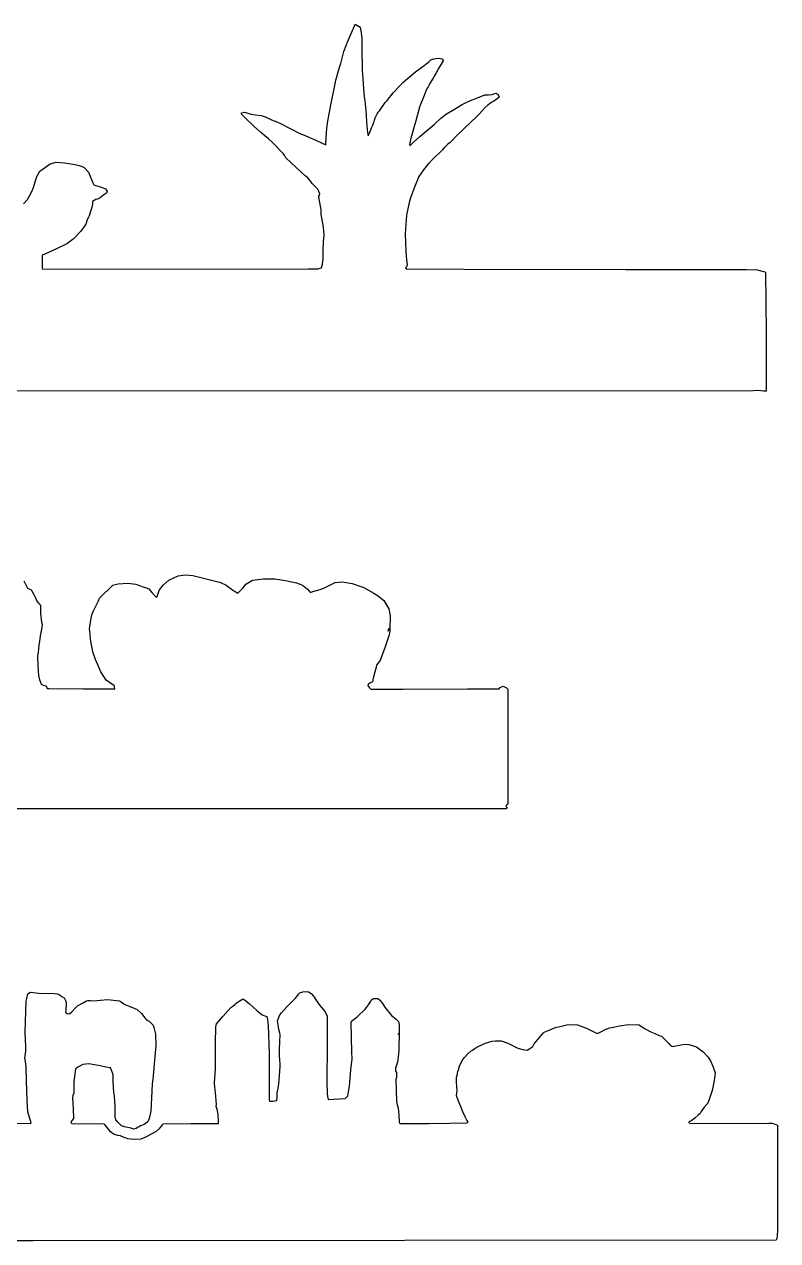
# Model space of a CAD drawing. Extents: x 3 to 207, y 107 to 273.
# Drawn here: x 104.4 to 206.8, y 107.2 to 272.6 of the extents above; entities that cross this region are included whole.
import ezdxf

# ---------------------------------------------------------------- set-up
doc = ezdxf.new("R2010")
doc.units = 0

msp = doc.modelspace()

# ---------------------------------------------------------------- linework, layer by layer
at = {"layer": 'Calque 1', "color": 4}
for p, q in [((148.268453, 270.027729), (148.83964, 271.312408)), ((148.83964, 271.312408), (149.210477, 272.113589)), ((149.210477, 272.113589), (149.267997, 272.380432)), ((149.267997, 272.380432), (149.370263, 272.564901)), ((149.370263, 272.564901), (150.056212, 272.197341)), ((150.056212, 272.197341), (150.137955, 271.697139)), ((150.137955, 271.697139), (150.256883, 270.732241)), ((147.846517, 268.873116), (148.128637, 269.669259)), ((148.128637, 269.669259), (148.268453, 270.027729)), ((150.256883, 270.732241), (150.296874, 269.35089)), ((147.402276, 267.251241), (147.793795, 268.673279)), ((147.793795, 268.673279), (147.846517, 268.873116)), ((150.296874, 269.35089), (150.339919, 266.33955)), ((159.643236, 267.737817), (160.05764, 267.866547)), ((160.05764, 267.866547), (160.703178, 267.977164)), ((160.703178, 267.977164), (161.214277, 267.890355)), ((161.214277, 267.890355), (161.328481, 267.617709)), ((146.764779, 264.972474), (147.261117, 266.753954)), ((147.261117, 266.753954), (147.402276, 267.251241)), ((150.339919, 266.33955), (150.421831, 265.179216)), ((157.571214, 266.089287), (158.739408, 266.986367)), ((158.739408, 266.986367), (159.402455, 267.522575)), ((159.402455, 267.522575), (159.643236, 267.737817)), ((160.69588, 266.541545), (160.367534, 265.972768)), ((161.328481, 267.617709), (160.69588, 266.541545)), ((146.63407, 264.466774), (146.764779, 264.972474)), ((150.421831, 265.179216), (150.523036, 263.797868)), ((155.419956, 264.212272), (155.828983, 264.656966)), ((155.828983, 264.656966), (156.438507, 265.136781)), ((156.438507, 265.136781), (157.571214, 266.089287)), ((159.527652, 264.516169), (159.284932, 264.074138)), ((159.872144, 265.101551), (159.527652, 264.516169)), ((160.002387, 265.357242), (159.872144, 265.101551)), ((160.091981, 265.516313), (160.002387, 265.357242)), ((160.367534, 265.972768), (160.091981, 265.516313)), ((146.288218, 262.720417), (146.585545, 264.262521)), ((146.585545, 264.262521), (146.63407, 264.466774)), ((150.523036, 263.797868), (150.605944, 262.75202)), ((153.703438, 262.222614), (154.535457, 263.272954)), ((154.535457, 263.272954), (155.419956, 264.212272)), ((158.747243, 262.89973), (158.482439, 262.219678)), ((159.003419, 263.596649), (158.747243, 262.89973)), ((159.182198, 263.91462), (159.003419, 263.596649)), ((159.284932, 264.074138), (159.182198, 263.91462)), ((165.776399, 262.499073), (166.981386, 262.967443)), ((166.981386, 262.967443), (167.46903, 262.967277)), ((167.46903, 262.967277), (168.004541, 263.038388)), ((168.004541, 263.038388), (168.472134, 263.21948)), ((168.472134, 263.21948), (168.7652, 263.050326)), ((168.7652, 263.050326), (168.933734, 262.664808)), ((145.663412, 259.405178), (146.053113, 261.642963)), ((146.053113, 261.642963), (146.184538, 262.250757)), ((146.184538, 262.250757), (146.288218, 262.720417)), ((150.605944, 262.75202), (150.640649, 262.465615)), ((150.640649, 262.465615), (150.720724, 261.743338)), ((150.720724, 261.743338), (150.855195, 260.316868)), ((152.653611, 260.811178), (153.435118, 261.931346)), ((153.435118, 261.931346), (153.703438, 262.222614)), ((158.122942, 261.283813), (157.622714, 259.468079)), ((158.294575, 261.805272), (158.122942, 261.283813)), ((158.482439, 262.219678), (158.294575, 261.805272)), ((163.083652, 261.185687), (163.912463, 261.665295)), ((163.912463, 261.665295), (164.560812, 261.985462)), ((164.560812, 261.985462), (165.251486, 262.297998)), ((165.251486, 262.297998), (165.776399, 262.499073)), ((166.988411, 261.222661), (166.190803, 260.290297)), ((167.399084, 261.588898), (166.988411, 261.222661)), ((167.623157, 261.753461), (167.399084, 261.588898)), ((167.682661, 261.80344), (167.623157, 261.753461)), ((168.428588, 262.279738), (167.682661, 261.80344)), ((168.933734, 262.664808), (168.428588, 262.279738)), ((133.916361, 260.372398), (133.945241, 260.532466)), ((134.337273, 259.951185), (133.916361, 260.372398)), ((133.945241, 260.532466), (134.334473, 260.648392)), ((134.334473, 260.648392), (135.23098, 260.361237)), ((135.65402, 258.699577), (134.337273, 259.951185)), ((135.23098, 260.361237), (135.816173, 260.273293)), ((135.816173, 260.273293), (136.575871, 260.181845)), ((136.575871, 260.181845), (137.269017, 259.92445)), ((137.269017, 259.92445), (137.532742, 259.819584)), ((137.532742, 259.819584), (137.99877, 259.576495)), ((137.99877, 259.576495), (138.716261, 259.302773)), ((150.855195, 260.316868), (150.916454, 259.213682)), ((152.015986, 259.543314), (152.094099, 259.856457)), ((152.094099, 259.856457), (152.271247, 260.237985)), ((152.271247, 260.237985), (152.37734, 260.395064)), ((152.37734, 260.395064), (152.515477, 260.605105)), ((152.515477, 260.605105), (152.653611, 260.811178)), ((160.085334, 258.935523), (160.969161, 259.747158)), ((160.969161, 259.747158), (161.632209, 260.288065)), ((161.632209, 260.288065), (163.083652, 261.185687)), ((165.727597, 259.874827), (165.172754, 259.362277)), ((166.190803, 260.290297), (165.727597, 259.874827)), ((136.547945, 257.844255), (135.65402, 258.699577)), ((138.716261, 259.302773), (139.130665, 259.132639)), ((139.130665, 259.132639), (141.934345, 257.692583)), ((145.438097, 257.139766), (145.527017, 258.438234)), ((145.527017, 258.438234), (145.663412, 259.405178)), ((150.916454, 259.213682), (150.979158, 258.310263)), ((150.979158, 258.310263), (151.032416, 257.871464)), ((151.322842, 257.787302), (151.489235, 258.244847)), ((151.489235, 258.244847), (151.586819, 258.493487)), ((151.586819, 258.493487), (151.760126, 258.880267)), ((151.760126, 258.880267), (151.880212, 259.166754)), ((151.880212, 259.166754), (151.944493, 259.360141)), ((151.944493, 259.360141), (152.015986, 259.543314)), ((157.393821, 258.666899), (157.080071, 257.549914)), ((157.622714, 259.468079), (157.393821, 258.666899)), ((158.482902, 257.586222), (160.085334, 258.935523)), ((165.172754, 259.362277), (163.067286, 257.326772)), ((136.676666, 257.775186), (136.547945, 257.844255)), ((136.749683, 257.730124), (136.676666, 257.775186)), ((137.099624, 257.41898), (136.749683, 257.730124)), ((137.603258, 256.98057), (137.099624, 257.41898)), ((138.128169, 256.506614), (137.603258, 256.98057)), ((139.592222, 254.996192), (138.128169, 256.506614)), ((141.934345, 257.692583), (142.348749, 257.525564)), ((142.348749, 257.525564), (144.016789, 256.836899)), ((144.016789, 256.836899), (144.89283, 256.424897)), ((144.89283, 256.424897), (145.387938, 256.183219)), ((145.387938, 256.183219), (145.438097, 257.139766)), ((151.032416, 257.871464), (151.119774, 257.398727)), ((151.119774, 257.398727), (151.322842, 257.787302)), ((156.994555, 257.283575), (156.743056, 256.214263)), ((156.789778, 256.062315), (157.315278, 256.558289)), ((157.080071, 257.549914), (156.994555, 257.283575)), ((157.315278, 256.558289), (158.110524, 257.287272)), ((158.110524, 257.287272), (158.482902, 257.586222)), ((161.982048, 256.265763), (161.659652, 255.975678)), ((162.268188, 256.504334), (161.982048, 256.265763)), ((162.626923, 256.865339), (162.268188, 256.504334)), ((163.067286, 257.326772), (162.626923, 256.865339)), ((139.807165, 254.680967), (139.592222, 254.996192)), ((139.966381, 254.432323), (139.807165, 254.680967)), ((156.743056, 256.214263), (156.789778, 256.062315)), ((161.21599, 255.509763), (159.836598, 254.169476)), ((161.422012, 255.716968), (161.21599, 255.509763)), ((161.659652, 255.975678), (161.422012, 255.716968)), ((106.526703, 252.590691), (107.937509, 253.587742)), ((107.937509, 253.587742), (108.765089, 253.836204)), ((108.765089, 253.836204), (109.8871, 253.740848)), ((109.8871, 253.740848), (111.051097, 253.551866)), ((111.051097, 253.551866), (111.520755, 253.452764)), ((111.520755, 253.452764), (111.860378, 253.390147)), ((111.860378, 253.390147), (112.526935, 253.150341)), ((112.526935, 253.150341), (113.136838, 252.480923)), ((141.294172, 253.133856), (139.966381, 254.432323)), ((142.55614, 251.994127), (141.294172, 253.133856)), ((159.339314, 253.636268), (158.646334, 252.805363)), ((159.444913, 253.712454), (159.339314, 253.636268)), ((159.836598, 254.169476), (159.444913, 253.712454)), ((105.904098, 251.161004), (106.1369, 251.895405)), ((106.1369, 251.895405), (106.526703, 252.590691)), ((113.136838, 252.480923), (113.723784, 251.021067)), ((142.873849, 251.72474), (142.55614, 251.994127)), ((143.149932, 251.443903), (142.873849, 251.72474)), ((143.204444, 251.365728), (143.149932, 251.443903)), ((143.335036, 251.183632), (143.204444, 251.365728)), ((158.00145, 251.896626), (157.421487, 250.454029)), ((158.646334, 252.805363), (158.00145, 251.896626)), ((105.107881, 249.23519), (105.419071, 249.854433)), ((105.419071, 249.854433), (105.661477, 250.396975)), ((105.661477, 250.396975), (105.904098, 251.161004)), ((113.723784, 251.021067), (113.868601, 250.756218)), ((113.868601, 250.756218), (114.982718, 250.408153)), ((114.982718, 250.408153), (115.438563, 250.206472)), ((115.596895, 249.638572), (115.184219, 249.332235)), ((115.438563, 250.206472), (115.687007, 249.885035)), ((115.687007, 249.885035), (115.596895, 249.638572)), ((143.542986, 250.913427), (143.335036, 251.183632)), ((144.199757, 250.268343), (143.542986, 250.913427)), ((144.279019, 250.153143), (144.199757, 250.268343)), ((144.586534, 249.518931), (144.279019, 250.153143)), ((157.142527, 249.708098), (156.890429, 248.989798)), ((157.421487, 250.454029), (157.142527, 249.708098)), ((104.322309, 248.160809), (104.832407, 248.752195)), ((104.832407, 248.752195), (105.107881, 249.23519)), ((113.668723, 248.123336), (113.586057, 247.657985)), ((113.692373, 248.503749), (113.668723, 248.123336)), ((114.151176, 248.734274), (113.692373, 248.503749)), ((114.345226, 248.812895), (114.151176, 248.734274)), ((114.543865, 248.879305), (114.345226, 248.812895)), ((114.719814, 248.987594), (114.543865, 248.879305)), ((115.184219, 249.332235), (114.719814, 248.987594)), ((144.424635, 249.187794), (144.503654, 249.356605)), ((144.498404, 248.788951), (144.424635, 249.187794)), ((144.734864, 247.415071), (144.498404, 248.788951)), ((144.503654, 249.356605), (144.586534, 249.518931)), ((156.685316, 248.32675), (156.354029, 246.641506)), ((156.890429, 248.989798), (156.685316, 248.32675)), ((113.20723, 246.533144), (113.091838, 246.249826)), ((113.421216, 247.143113), (113.20723, 246.533144)), ((113.586057, 247.657985), (113.421216, 247.143113)), ((144.755156, 246.696768), (144.734864, 247.415071)), ((145.002549, 245.287793), (144.755156, 246.696768)), ((156.354029, 246.641506), (156.169509, 244.100532)), ((112.46049, 244.966074), (112.071088, 244.388099)), ((112.771175, 245.412944), (112.46049, 244.966074)), ((112.895648, 245.848599), (112.771175, 245.412944)), ((113.010422, 246.117823), (112.895648, 245.848599)), ((113.091838, 246.249826), (113.010422, 246.117823)), ((145.111758, 244.541865), (145.002549, 245.287793)), ((111.047358, 243.382971), (110.18026, 242.75249)), ((111.344718, 243.644599), (111.047358, 243.382971)), ((112.071088, 244.388099), (111.344718, 243.644599)), ((145.022756, 241.838033), (145.084326, 243.107327)), ((145.084326, 243.107327), (145.171135, 243.866067)), ((145.171135, 243.866067), (145.111758, 244.541865)), ((156.169509, 244.100532), (156.271852, 241.696275)), ((107.313439, 241.389788), (106.835174, 241.177757)), ((108.197675, 241.781639), (107.313439, 241.389788)), ((108.865086, 242.103194), (108.197675, 241.781639)), ((110.18026, 242.75249), (108.865086, 242.103194)), ((145.023885, 240.718141), (145.022756, 241.838033)), ((156.271852, 241.696275), (156.359897, 240.563571)), ((106.835174, 241.177757), (106.861957, 239.33296)), ((144.794563, 239.449402), (144.922251, 239.964159)), ((144.922251, 239.964159), (145.023885, 240.718141)), ((156.421706, 239.873402), (156.331663, 239.622681)), ((156.359897, 240.563571), (156.421706, 239.873402)), ((106.861957, 239.33296), (108.754404, 239.299215)), ((108.754404, 239.299215), (143.011855, 239.320833)), ((143.011855, 239.320833), (144.305601, 239.326425)), ((144.305601, 239.326425), (144.794563, 239.449402)), ((156.331663, 239.622681), (156.19598, 239.454262)), ((156.19598, 239.454262), (156.286533, 239.355242)), ((156.286533, 239.355242), (164.146408, 239.306417)), ((164.146408, 239.306417), (186.192733, 239.26269)), ((186.192733, 239.26269), (189.369835, 239.245672)), ((189.369835, 239.245672), (192.961342, 239.244261)), ((192.961342, 239.244261), (199.785207, 239.253066)), ((199.785207, 239.253066), (202.544378, 239.233085)), ((202.544378, 239.233085), (204.032324, 239.187582)), ((204.032324, 239.187582), (204.486214, 239.069393)), ((204.486214, 239.069393), (204.873394, 238.962053)), ((204.873394, 238.962053), (205.100278, 238.896193)), ((205.100278, 238.896193), (205.200095, 230.747348)), ((205.200095, 230.747348), (205.200095, 222.688846)), ((203.459594, 222.761492), (102.773079, 222.714296)), ((204.233151, 222.800309), (203.459594, 222.761492)), ((204.495606, 222.753714), (204.233151, 222.800309)), ((204.840942, 222.688846), (204.495606, 222.753714)), ((205.200095, 222.688846), (204.840942, 222.688846)), ((104.356202, 196.916648), (104.844698, 195.929934)), ((123.264362, 196.338666), (124.063201, 197.02321)), ((124.063201, 197.02321), (125.313522, 197.599363)), ((125.313522, 197.599363), (126.252613, 197.73185)), ((126.252613, 197.73185), (127.299189, 197.648055)), ((127.299189, 197.648055), (130.746528, 196.793706)), ((130.746528, 196.793706), (131.077476, 196.680078)), ((134.513001, 196.49222), (135.426569, 197.041351)), ((135.426569, 197.041351), (136.876686, 197.218973)), ((136.876686, 197.218973), (138.432758, 197.191814)), ((138.432758, 197.191814), (139.902669, 196.981872)), ((139.902669, 196.981872), (141.417559, 196.64929)), ((146.670624, 196.692265), (147.585803, 196.776688)), ((147.585803, 196.776688), (148.954958, 196.574765)), ((104.844698, 195.929934), (105.068136, 195.839722)), ((105.068136, 195.839722), (105.339137, 195.699358)), ((105.339137, 195.699358), (105.547239, 195.367316)), ((105.547239, 195.367316), (105.705402, 195.084179)), ((105.705402, 195.084179), (105.953247, 194.595331)), ((114.648443, 194.555289), (116.460753, 196.335375)), ((116.460753, 196.335375), (117.16624, 196.521325)), ((117.16624, 196.521325), (118.503579, 196.611151)), ((118.503579, 196.611151), (119.563126, 196.471265)), ((119.563126, 196.471265), (120.073564, 196.297664)), ((120.073564, 196.297664), (120.569982, 196.131692)), ((120.569982, 196.131692), (120.994859, 195.996482)), ((120.994859, 195.996482), (121.336841, 195.820595)), ((121.336841, 195.820595), (121.750963, 195.340711)), ((121.750963, 195.340711), (122.315283, 194.717465)), ((122.555556, 195.068536), (122.706062, 195.482217)), ((122.706062, 195.482217), (122.80447, 195.690932)), ((122.80447, 195.690932), (123.264362, 196.338666)), ((131.077476, 196.680078), (131.852412, 196.32302)), ((131.852412, 196.32302), (132.566726, 195.792842)), ((132.566726, 195.792842), (133.409792, 195.249703)), ((133.409792, 195.249703), (134.138712, 195.99629)), ((134.138712, 195.99629), (134.513001, 196.49222)), ((141.417559, 196.64929), (142.219279, 196.345354)), ((142.219279, 196.345354), (142.910292, 195.801247)), ((142.910292, 195.801247), (143.16259, 195.48137)), ((143.16259, 195.48137), (143.285247, 195.354545)), ((143.285247, 195.354545), (143.607209, 195.489927)), ((143.607209, 195.489927), (144.608451, 195.734848)), ((144.608451, 195.734848), (145.218542, 195.961862)), ((145.218542, 195.961862), (146.670624, 196.692265)), ((148.954958, 196.574765), (150.254942, 196.111352)), ((150.254942, 196.111352), (150.641044, 195.966682)), ((150.641044, 195.966682), (151.829005, 195.287385)), ((151.829005, 195.287385), (152.486447, 194.891148)), ((105.953247, 194.595331), (106.026678, 194.411895)), ((106.026678, 194.411895), (106.139084, 194.183182)), ((106.139084, 194.183182), (106.396863, 193.825206)), ((106.396863, 193.825206), (106.615667, 193.622511)), ((106.615667, 193.622511), (106.627295, 192.503364)), ((114.035719, 193.319164), (114.477676, 194.224344)), ((114.477676, 194.224344), (114.648443, 194.555289)), ((122.315283, 194.717465), (122.450002, 194.77998)), ((122.450002, 194.77998), (122.555556, 195.068536)), ((152.486447, 194.891148), (153.277164, 194.239307)), ((153.277164, 194.239307), (153.929961, 193.126113)), ((106.627295, 192.503364), (106.736264, 191.296116)), ((113.307687, 190.764339), (113.480695, 191.802333)), ((113.480695, 191.802333), (113.590936, 192.298753)), ((113.590936, 192.298753), (113.819003, 192.850325)), ((113.819003, 192.850325), (114.035719, 193.319164)), ((153.929961, 193.126113), (154.137603, 192.169092)), ((154.137603, 192.169092), (154.102576, 191.465537)), ((106.698889, 190.120012), (106.57194, 189.458122)), ((106.81685, 190.615526), (106.698889, 190.120012)), ((106.736264, 191.296116), (106.864712, 191.013694)), ((106.864712, 191.013694), (106.81685, 190.615526)), ((113.283162, 190.394255), (113.307687, 190.764339)), ((113.346769, 189.727531), (113.283162, 190.394255)), ((153.946053, 190.451106), (153.829837, 190.160265)), ((153.829837, 190.160265), (153.840489, 190.073431)), ((153.840489, 190.073431), (153.91082, 190.15098)), ((153.91082, 190.15098), (153.993556, 190.354575)), ((153.993556, 190.354581), (153.946053, 190.451106)), ((154.081889, 190.120031), (153.991242, 189.568456)), ((153.993556, 190.354575), (153.993556, 190.354581)), ((154.089904, 190.988463), (154.081889, 190.120031)), ((154.102576, 191.465537), (154.089904, 190.988463)), ((106.47393, 188.702819), (106.375321, 188.222132)), ((106.57194, 189.458122), (106.47393, 188.702819)), ((113.406151, 189.016884), (113.346769, 189.727531)), ((113.540839, 188.2171), (113.406151, 189.016884)), ((153.991242, 189.568456), (153.455014, 187.968891)), ((106.303422, 187.288445), (106.212372, 186.674451)), ((106.344791, 187.627772), (106.303422, 187.288445)), ((106.375321, 188.222132), (106.344791, 187.627772)), ((113.674502, 187.538827), (113.540839, 188.2171)), ((113.730464, 187.300025), (113.674502, 187.538827)), ((114.09921, 186.231433), (113.730464, 187.300025)), ((153.455014, 187.968891), (152.863364, 186.354758)), ((106.212372, 186.674451), (106.242454, 185.321314)), ((106.242454, 185.321314), (106.35935, 184.039627)), ((114.398896, 185.532512), (114.09921, 186.231433)), ((114.612984, 184.980694), (114.398896, 185.532512)), ((152.267635, 185.46494), (152.177053, 185.003258)), ((152.754443, 186.106552), (152.267635, 185.46494)), ((152.863364, 186.354758), (152.754443, 186.106552)), ((106.35935, 184.039627), (106.426505, 183.673729)), ((106.426505, 183.673729), (106.696843, 182.895532)), ((114.831413, 184.548883), (114.612984, 184.980694)), ((115.203726, 183.92016), (114.831413, 184.548883)), ((115.548675, 183.431574), (115.203726, 183.92016)), ((151.827086, 183.683031), (151.722917, 183.21464)), ((151.984306, 184.363234), (151.827086, 183.683031)), ((152.177053, 185.003258), (151.984306, 184.363234)), ((106.696843, 182.895532), (106.965598, 182.756171)), ((106.965598, 182.756171), (107.331464, 182.639416)), ((107.331464, 182.639416), (107.462647, 182.448944)), ((107.462647, 182.448944), (107.532225, 182.310227)), ((107.532225, 182.310227), (107.785862, 182.282842)), ((107.785862, 182.282842), (112.393284, 182.269069)), ((112.393284, 182.269069), (116.709757, 182.260095)), ((116.455591, 182.802054), (115.548675, 183.431574)), ((116.612895, 182.760908), (116.455591, 182.802054)), ((116.689127, 182.500511), (116.612895, 182.760908)), ((116.709757, 182.260095), (116.689127, 182.500511)), ((151.139678, 182.904121), (151.096983, 182.682118)), ((151.096983, 182.682118), (151.318832, 182.399374)), ((151.374348, 183.035737), (151.139678, 182.904121)), ((151.318832, 182.399374), (151.50964, 182.214439)), ((151.722917, 183.21464), (151.374348, 183.035737)), ((151.50964, 182.214439), (155.910283, 182.220733)), ((155.910283, 182.220733), (164.617744, 182.243565)), ((164.617744, 182.243565), (168.92456, 182.260103)), ((168.92456, 182.260103), (169.066932, 182.425576)), ((169.066932, 182.425576), (169.488127, 182.591048)), ((169.488127, 182.591048), (169.931918, 182.397997)), ((169.931918, 182.397997), (170.096888, 182.204946)), ((170.096888, 182.204946), (170.099146, 174.390382)), ((170.099146, 174.390382), (170.101404, 166.575818)), ((169.835782, 165.952016), (91.267619, 165.925007)), ((169.96351, 166.467348), (169.835699, 166.33539)), ((169.835699, 166.33539), (169.934783, 166.183029)), ((170.009266, 166.014978), (169.835782, 165.952016)), ((169.934783, 166.183029), (170.009266, 166.014978)), ((170.101404, 166.575818), (169.96351, 166.467348)), ((104.739003, 140.166179), (104.897291, 140.808267)), ((104.897291, 140.808267), (105.269312, 141.009191)), ((105.269312, 141.009191), (106.377732, 140.879803)), ((106.377732, 140.879803), (108.513601, 140.851124)), ((108.513601, 140.851124), (108.933394, 140.805307)), ((108.933394, 140.805307), (109.28722, 140.612623)), ((109.28722, 140.612623), (109.536188, 140.454926)), ((141.473168, 140.488028), (141.666809, 140.730488)), ((141.666809, 140.730488), (141.866106, 140.920807)), ((141.866106, 140.920807), (142.26722, 141.061726)), ((142.26722, 141.061726), (142.635498, 141.097919)), ((142.635498, 141.097919), (143.019347, 141.066788)), ((143.019347, 141.066788), (143.370706, 140.821129)), ((143.370706, 140.821129), (143.693425, 140.473646)), ((104.641396, 138.372834), (104.674828, 139.778897)), ((104.674828, 139.778897), (104.739003, 140.166179)), ((109.536188, 140.454926), (109.81979, 140.248365)), ((109.81979, 140.248365), (109.999142, 139.892835)), ((109.999142, 139.892835), (110.094212, 139.618676)), ((110.094212, 139.618676), (110.063875, 138.465384)), ((110.820584, 138.313486), (111.415562, 138.950679)), ((111.415562, 138.950679), (111.660457, 139.142999)), ((111.660457, 139.142999), (112.329553, 139.545146)), ((112.329553, 139.545146), (112.855149, 139.825319)), ((112.855149, 139.825319), (113.057991, 139.88416)), ((113.057991, 139.88416), (113.398379, 139.888704)), ((113.398379, 139.888704), (113.791503, 139.856711)), ((113.791503, 139.856711), (114.751282, 139.922852)), ((114.751282, 139.922852), (115.699303, 140.006142)), ((115.699303, 140.006142), (117.370044, 139.82953)), ((117.370044, 139.82953), (117.440391, 139.778905)), ((117.440391, 139.778905), (118.070842, 139.355927)), ((118.070842, 139.355927), (119.115546, 138.949014)), ((119.115546, 138.949014), (119.736634, 138.645721)), ((131.405193, 137.704191), (132.494949, 138.949025)), ((132.494949, 138.949025), (132.749648, 139.142186)), ((132.749648, 139.142186), (132.997919, 139.335827)), ((132.997919, 139.335827), (133.219221, 139.505536)), ((133.219221, 139.505536), (133.617338, 139.788407)), ((133.617338, 139.788407), (133.962233, 140.015266)), ((133.962233, 140.015266), (134.098603, 140.100202)), ((134.098603, 140.100202), (134.305311, 140.029518)), ((134.305311, 140.029518), (135.011609, 139.436008)), ((135.011609, 139.436008), (136.024019, 138.53273)), ((139.72722, 138.627546), (140.083055, 139.022276)), ((140.083055, 139.022276), (140.595263, 139.539928)), ((140.595263, 139.539928), (141.28001, 140.228917)), ((141.28001, 140.228917), (141.473168, 140.488028)), ((143.693425, 140.473646), (144.042381, 139.972569)), ((144.042381, 139.972569), (144.588907, 139.231961)), ((144.588907, 139.231961), (145.069842, 138.64401)), ((150.742303, 138.699227), (150.914952, 138.921376)), ((150.914952, 138.921376), (151.188584, 139.323664)), ((151.188584, 139.323664), (151.370115, 139.590296)), ((151.370115, 139.590296), (151.484734, 139.810424)), ((151.484734, 139.810424), (151.588529, 140.000232)), ((151.588529, 140.000232), (151.75681, 140.117137)), ((151.75681, 140.117137), (151.918489, 140.172464)), ((151.918489, 140.172464), (152.319784, 140.169924)), ((152.319784, 140.169924), (152.447532, 140.153696)), ((152.447532, 140.153696), (152.692653, 140.001547)), ((152.692653, 140.001547), (153.011731, 139.599293)), ((153.011731, 139.599293), (153.507065, 138.832165)), ((104.584365, 137.022689), (104.641396, 138.372834)), ((110.063875, 138.465384), (110.027452, 138.282746)), ((110.027452, 138.282746), (110.149225, 138.141344)), ((110.149225, 138.141344), (110.49035, 138.062452)), ((110.49035, 138.062452), (110.820584, 138.313486)), ((119.736634, 138.645721), (120.337696, 138.121301)), ((120.337696, 138.121301), (120.539902, 137.897821)), ((120.539902, 137.897821), (120.762418, 137.587399)), ((120.762418, 137.587399), (121.060621, 137.215341)), ((121.060621, 137.215341), (121.367364, 137.068138)), ((130.864548, 137.098214), (131.405193, 137.704191)), ((136.024019, 138.53273), (136.743257, 137.954558)), ((136.743257, 137.954558), (137.082016, 137.811034)), ((137.082016, 137.811034), (137.354075, 137.70102)), ((137.354075, 137.70102), (137.47809, 137.261593)), ((137.47809, 137.261593), (137.568807, 136.542355)), ((138.835342, 137.142608), (139.135087, 137.935825)), ((139.135087, 137.935825), (139.367926, 138.202138)), ((139.367926, 138.202138), (139.72722, 138.627546)), ((145.069842, 138.64401), (145.342483, 138.259971)), ((145.342483, 138.259971), (145.548821, 137.741402)), ((145.548821, 137.741402), (145.566827, 133.914372)), ((149.050268, 137.200559), (149.249257, 137.34887)), ((149.249257, 137.34887), (149.707292, 137.719061)), ((149.707292, 137.719061), (150.742303, 138.699227)), ((153.507065, 138.832165), (153.75603, 138.508916)), ((153.75603, 138.508916), (154.293997, 137.848178)), ((154.293997, 137.848178), (154.890213, 137.37935)), ((154.890213, 137.37935), (155.267968, 137.037915)), ((104.515971, 135.496473), (104.584365, 137.022689)), ((121.367364, 137.068138), (121.915998, 136.53167)), ((121.915998, 136.53167), (122.009078, 136.234434)), ((122.009078, 136.234434), (122.224481, 135.30226)), ((130.40509, 134.107999), (130.428627, 136.295986)), ((130.428627, 136.295986), (130.528769, 136.709343)), ((130.528769, 136.709343), (130.864548, 137.098214)), ((137.568807, 136.542355), (137.700305, 132.621019)), ((138.896711, 136.597685), (138.835342, 137.142608)), ((139.015594, 135.943491), (138.896711, 136.597685)), ((139.151574, 135.441138), (139.015594, 135.943491)), ((148.833942, 136.840585), (148.861338, 137.062639)), ((148.870137, 134.892433), (148.833942, 136.840585)), ((148.861338, 137.062639), (149.050268, 137.200559)), ((155.267968, 137.037915), (155.334764, 136.612197)), ((155.338461, 135.740232), (155.313118, 133.139909)), ((155.334764, 136.612197), (155.338461, 135.740232)), ((174.973544, 135.510585), (175.055104, 135.574237)), ((175.055104, 135.574237), (175.511545, 135.763825)), ((175.511545, 135.763825), (176.576172, 136.230712)), ((176.576172, 136.230712), (177.601527, 136.460037)), ((177.601527, 136.460037), (178.142937, 136.578807)), ((178.142937, 136.578807), (178.819054, 136.632345)), ((178.819054, 136.632345), (179.583348, 136.561872)), ((179.583348, 136.561872), (180.320863, 136.314658)), ((180.320863, 136.314658), (180.528936, 136.238151)), ((180.528936, 136.238151), (180.797208, 136.132439)), ((180.797208, 136.132439), (181.967025, 135.526643)), ((182.282642, 135.426396), (182.829835, 135.696654)), ((182.829835, 135.696654), (183.355432, 135.93571)), ((183.355432, 135.93571), (183.908692, 136.1543)), ((183.908692, 136.1543), (184.461952, 136.258248)), ((184.461952, 136.258248), (185.264179, 136.426867)), ((185.264179, 136.426867), (186.509014, 136.606507)), ((186.509014, 136.606507), (187.966229, 136.589404)), ((187.966229, 136.589404), (188.664305, 136.072179)), ((188.664305, 136.072179), (189.634932, 135.604536)), ((189.634932, 135.604536), (190.077542, 135.404943)), ((104.61894, 133.650785), (104.515971, 135.496473)), ((122.224481, 135.30226), (122.270001, 133.776033)), ((130.389003, 130.622462), (130.40509, 134.107999)), ((139.099143, 133.298208), (139.199586, 135.282603)), ((139.199586, 135.282603), (139.151574, 135.441138)), ((145.566827, 133.914372), (145.52884, 128.851461)), ((148.921823, 132.852271), (148.870137, 134.892433)), ((155.255699, 135.393079), (155.226636, 135.320466)), ((155.226636, 135.320466), (155.260065, 135.287039)), ((155.260065, 135.287039), (155.255691, 135.393079)), ((155.255691, 135.393079), (155.255699, 135.393079)), ((166.074494, 133.620788), (166.75505, 133.969784)), ((166.75505, 133.969784), (167.07636, 134.076913)), ((167.07636, 134.076913), (167.977493, 134.348856)), ((167.977493, 134.348856), (168.444712, 134.411662)), ((168.444712, 134.411662), (169.22095, 134.394164)), ((169.22095, 134.394164), (170.116257, 134.083234)), ((170.116257, 134.083234), (170.663071, 133.835788)), ((173.64572, 133.889647), (173.687215, 133.979004)), ((173.687215, 133.979004), (173.921437, 134.274076)), ((173.921437, 134.274076), (174.654258, 135.137134)), ((174.654258, 135.137134), (174.973544, 135.510585)), ((181.967025, 135.526643), (182.282642, 135.426396)), ((190.077542, 135.404943), (190.654988, 135.152278)), ((190.654988, 135.152278), (190.998752, 135.020985)), ((190.998752, 135.020985), (191.979776, 134.058941)), ((191.979776, 134.058941), (192.206793, 133.75195)), ((192.472346, 133.635725), (193.867371, 133.920816)), ((193.867371, 133.920816), (194.282317, 133.951744)), ((194.282317, 133.951744), (194.71261, 133.894225)), ((104.486058, 132.083179), (104.559619, 132.649673)), ((104.559619, 132.649673), (104.64688, 133.15853)), ((104.64688, 133.15853), (104.61894, 133.650785)), ((122.166846, 132.25457), (121.861109, 129.211639)), ((122.270001, 133.776033), (122.166846, 132.25457)), ((137.700305, 132.621019), (137.664334, 127.662532)), ((139.105804, 132.344844), (139.099143, 133.298208)), ((139.130216, 131.882152), (139.105804, 132.344844)), ((148.966998, 131.980952), (148.921823, 132.852271)), ((155.253509, 132.586649), (155.106319, 131.520889)), ((155.313118, 133.139909), (155.253509, 132.586649)), ((164.183269, 132.077831), (164.692101, 132.652938)), ((164.692101, 132.652938), (165.137135, 133.028282)), ((165.137135, 133.028282), (165.315996, 133.152274)), ((165.315996, 133.152274), (165.653963, 133.416524)), ((165.653963, 133.416524), (165.743326, 133.470251)), ((165.743326, 133.470251), (165.880852, 133.541986)), ((165.880852, 133.541986), (166.074494, 133.620788)), ((170.663071, 133.835788), (171.488004, 133.418979)), ((171.488004, 133.418979), (172.144382, 133.215421)), ((172.144382, 133.215421), (172.760505, 133.132185)), ((172.760505, 133.132185), (173.089943, 133.355392)), ((173.089943, 133.355392), (173.489506, 133.635261)), ((173.489506, 133.635261), (173.64572, 133.889647)), ((192.206793, 133.75195), (192.472346, 133.635725)), ((194.71261, 133.894225), (195.730902, 133.582619)), ((195.730902, 133.582619), (196.643924, 132.913883)), ((196.643924, 132.913883), (197.307729, 132.207919)), ((104.565969, 131.65647), (104.486058, 132.083179)), ((104.678421, 130.861798), (104.565969, 131.65647)), ((104.709414, 129.017992), (104.678421, 130.861798)), ((111.79131, 130.874091), (111.361632, 130.594796)), ((112.378436, 131.178421), (111.79131, 130.874091)), ((113.202122, 131.287708), (112.378436, 131.178421)), ((114.723587, 131.007929), (113.202122, 131.287708)), ((115.486931, 130.842796), (114.723587, 131.007929)), ((116.11196, 130.746786), (115.486931, 130.842796)), ((116.240848, 130.49098), (116.11196, 130.746786)), ((130.289057, 129.377628), (130.389003, 130.622462)), ((139.083028, 129.709597), (139.164452, 130.92433)), ((139.16894, 131.256288), (139.130216, 131.882152)), ((139.164452, 130.92433), (139.16894, 131.256288)), ((148.779586, 130.456498), (148.966998, 131.980952)), ((155.106319, 131.520889), (154.832248, 130.670908)), ((154.832248, 130.670908), (154.855587, 130.29746)), ((163.434073, 130.565363), (163.518438, 130.864507)), ((163.518438, 130.864507), (163.909313, 131.732391)), ((163.909313, 131.732391), (164.183269, 132.077831)), ((197.307729, 132.207919), (197.635492, 131.678399)), ((197.635492, 131.678399), (197.982719, 130.949216)), ((197.982719, 130.949216), (198.277492, 130.07963)), ((104.785592, 126.307016), (104.709414, 129.017992)), ((111.361632, 130.594796), (111.158308, 128.819113)), ((116.414273, 130.041536), (116.240848, 130.49098)), ((116.478993, 129.764907), (116.414273, 130.041536)), ((116.491749, 129.391456), (116.478993, 129.764907)), ((116.479388, 128.893523), (116.491749, 129.391456)), ((121.861109, 129.211639), (121.792743, 128.579373)), ((130.24297, 128.59064), (130.289057, 129.377628)), ((139.007415, 128.542445), (139.083028, 129.709597)), ((148.632678, 128.796718), (148.779586, 130.456498)), ((154.855587, 130.29746), (155.003452, 130.096981)), ((154.972774, 129.447215), (154.882322, 129.181667)), ((154.882322, 129.181667), (154.999337, 126.196498)), ((155.003452, 130.096981), (154.972774, 129.447215)), ((163.125363, 129.478229), (163.252576, 129.880694)), ((163.133792, 128.740178), (163.125363, 129.478229)), ((163.252576, 129.880694), (163.284532, 130.001508)), ((163.284532, 130.001508), (163.324012, 130.219711)), ((163.324012, 130.219711), (163.434073, 130.565363)), ((198.182478, 129.322408), (198.094919, 128.769148)), ((198.277492, 130.07963), (198.182478, 129.322408)), ((111.158308, 128.819113), (111.157461, 127.275239)), ((116.602916, 127.392064), (116.479388, 128.893523)), ((116.624027, 127.20236), (116.602916, 127.392064)), ((121.792743, 128.579373), (121.685349, 126.670625)), ((130.305511, 128.09449), (130.24297, 128.59064)), ((130.384849, 127.387676), (130.305511, 128.09449)), ((130.520956, 125.743353), (130.384849, 127.387676)), ((137.664334, 127.662532), (137.668708, 126.445361)), ((138.751079, 126.782927), (138.790923, 127.359835)), ((138.790923, 127.359835), (138.90194, 127.974625)), ((138.90194, 127.974625), (139.007415, 128.542445)), ((145.52884, 128.851461), (145.560088, 127.23238)), ((148.359979, 126.920351), (148.504354, 127.745525)), ((148.504354, 127.745525), (148.581257, 128.243458)), ((148.581257, 128.243458), (148.632678, 128.796718)), ((163.247066, 127.639914), (163.133792, 128.740178)), ((163.16371, 127.283169), (163.247066, 127.639914)), ((197.823181, 127.535487), (197.708616, 127.108586)), ((197.900852, 127.840561), (197.823181, 127.535487)), ((198.094919, 128.769148), (197.900852, 127.840561)), ((104.893782, 124.75789), (104.785592, 126.307016)), ((111.011089, 126.992415), (110.968217, 126.660457)), ((110.968217, 126.660457), (111.055844, 125.161086)), ((111.157461, 127.275239), (111.011089, 126.992415)), ((116.687038, 126.870713), (116.624027, 127.20236)), ((116.744538, 125.523113), (116.687038, 126.870713)), ((121.685349, 126.670625), (121.596539, 124.840886)), ((130.494992, 125.479348), (130.520956, 125.743353)), ((137.668708, 126.445361), (137.716669, 126.196393)), ((137.716669, 126.196393), (138.183372, 126.212028)), ((138.183372, 126.212028), (138.706363, 126.284472)), ((138.706363, 126.284472), (138.751079, 126.782927)), ((145.560088, 127.23238), (145.623636, 126.824016)), ((145.623636, 126.824016), (145.689035, 126.44364)), ((145.689035, 126.44364), (148.005049, 126.58737)), ((148.005049, 126.58737), (148.359979, 126.920351)), ((154.999337, 126.196498), (155.087348, 125.698565)), ((155.087348, 125.698565), (155.206271, 125.273558)), ((163.124772, 126.978877), (163.16371, 127.283169)), ((163.213519, 126.694417), (163.124772, 126.978877)), ((163.406071, 126.196481), (163.213519, 126.694417)), ((163.682878, 125.587897), (163.406071, 126.196481)), ((197.291257, 125.922409), (196.805592, 125.375621)), ((197.483854, 126.417794), (197.291257, 125.922409)), ((197.708616, 127.108586), (197.483854, 126.417794)), ((104.985888, 124.42986), (104.893782, 124.75789)), ((105.243607, 123.580698), (104.985888, 124.42986)), ((111.055844, 125.161086), (111.084622, 123.849165)), ((116.762403, 124.06633), (116.744538, 125.523113)), ((116.850216, 123.657953), (116.762403, 124.06633)), ((121.596539, 124.840886), (121.398685, 123.832263)), ((130.656296, 124.923884), (130.494992, 125.479348)), ((130.734449, 124.370624), (130.656296, 124.923884)), ((130.800941, 123.554568), (130.734449, 124.370624)), ((155.206271, 125.273558), (155.285355, 124.338869)), ((155.285355, 124.338869), (155.364603, 123.339229)), ((164.017757, 124.758005), (163.682878, 125.587897)), ((164.30108, 124.0703), (164.017757, 124.758005)), ((164.552116, 123.645384), (164.30108, 124.0703)), ((195.978707, 124.307728), (195.557989, 123.94194)), ((196.264257, 124.542003), (195.978707, 124.307728)), ((196.384706, 124.815988), (196.264257, 124.542003)), ((196.805592, 125.375621), (196.384706, 124.815988)), ((100.1009, 123.212187), (105.276692, 123.178981)), ((105.365886, 123.249848), (105.243607, 123.580698)), ((105.276692, 123.178981), (105.365886, 123.249848)), ((110.912334, 123.614893), (110.743006, 123.286197)), ((110.743006, 123.286197), (110.892184, 123.181058)), ((110.892184, 123.181058), (115.234991, 123.130117)), ((111.084622, 123.849165), (110.912334, 123.614893)), ((115.234991, 123.130117), (115.451156, 122.871291)), ((115.451156, 122.871291), (115.993436, 122.195334)), ((117.164618, 123.288172), (116.850216, 123.657953)), ((117.643232, 122.87506), (117.164618, 123.288172)), ((118.010181, 122.738164), (117.643232, 122.87506)), ((118.265987, 122.664854), (118.010181, 122.738164)), ((118.651765, 122.577706), (118.265987, 122.664854)), ((118.938277, 122.555608), (118.651765, 122.577706)), ((119.259773, 122.405442), (118.938277, 122.555608)), ((119.6338, 122.473597), (119.259773, 122.405442)), ((119.752662, 122.571152), (119.6338, 122.473597)), ((119.776917, 122.641483), (119.689126, 122.642894)), ((119.689126, 122.642894), (119.752662, 122.571152)), ((120.015192, 122.733047), (119.776917, 122.641483)), ((120.197959, 122.84915), (120.015192, 122.733047)), ((120.689167, 123.041775), (120.197959, 122.84915)), ((121.198803, 123.402703), (120.689167, 123.041775)), ((121.398685, 123.832263), (121.198803, 123.402703)), ((122.358497, 122.124164), (122.851855, 122.530702)), ((122.851855, 122.530702), (123.156147, 122.88668)), ((123.156147, 122.88668), (123.259734, 123.105566)), ((123.259734, 123.105566), (127.021903, 123.157407)), ((127.021903, 123.157407), (130.789454, 123.173663)), ((130.789454, 123.173663), (130.800941, 123.554568)), ((155.364603, 123.339229), (155.446309, 123.18123)), ((155.446309, 123.18123), (157.284476, 123.176319)), ((157.284476, 123.176319), (159.371611, 123.178295)), ((159.371611, 123.178295), (162.193238, 123.197034)), ((162.193238, 123.197034), (164.597883, 123.249617)), ((164.744101, 123.378526), (164.552116, 123.645384)), ((164.597883, 123.249617), (164.744101, 123.378526)), ((194.856162, 123.431019), (194.712085, 123.332052)), ((194.712085, 123.332052), (194.717452, 123.249148)), ((194.717452, 123.249148), (195.103488, 123.17495)), ((195.121152, 123.584782), (194.856162, 123.431019)), ((195.103488, 123.17495), (205.568821, 123.222824)), ((195.557989, 123.94194), (195.121152, 123.584782)), ((205.568821, 123.222824), (206.027478, 123.230145)), ((206.027478, 123.230145), (206.509363, 123.050931)), ((206.509363, 123.050931), (206.758328, 122.932256)), ((206.758328, 122.932256), (206.772355, 115.264532)), ((115.993436, 122.195334), (116.623564, 121.735555)), ((116.623564, 121.735555), (117.090625, 121.596561)), ((117.090625, 121.596561), (117.428984, 121.521334)), ((117.428984, 121.521334), (117.923951, 121.324383)), ((117.923951, 121.324383), (118.456146, 121.119926)), ((118.456146, 121.119926), (119.33305, 121.058086)), ((119.33305, 121.058086), (120.290354, 121.101992)), ((120.290354, 121.101992), (120.832451, 121.294975)), ((120.832451, 121.294975), (121.11366, 121.442275)), ((121.11366, 121.442275), (122.358497, 122.124164)), ((206.772355, 115.264532), (206.770423, 108.563751)), ((206.675533, 107.496479), (206.564687, 107.321755)), ((206.770423, 108.563751), (206.675533, 107.496479)), ((105.622386, 107.247333), (4.680102, 107.247333)), ((206.564687, 107.321755), (105.622386, 107.247333))]:
    msp.add_line(p, q, dxfattribs=at)

doc.saveas('drawing.dxf')
